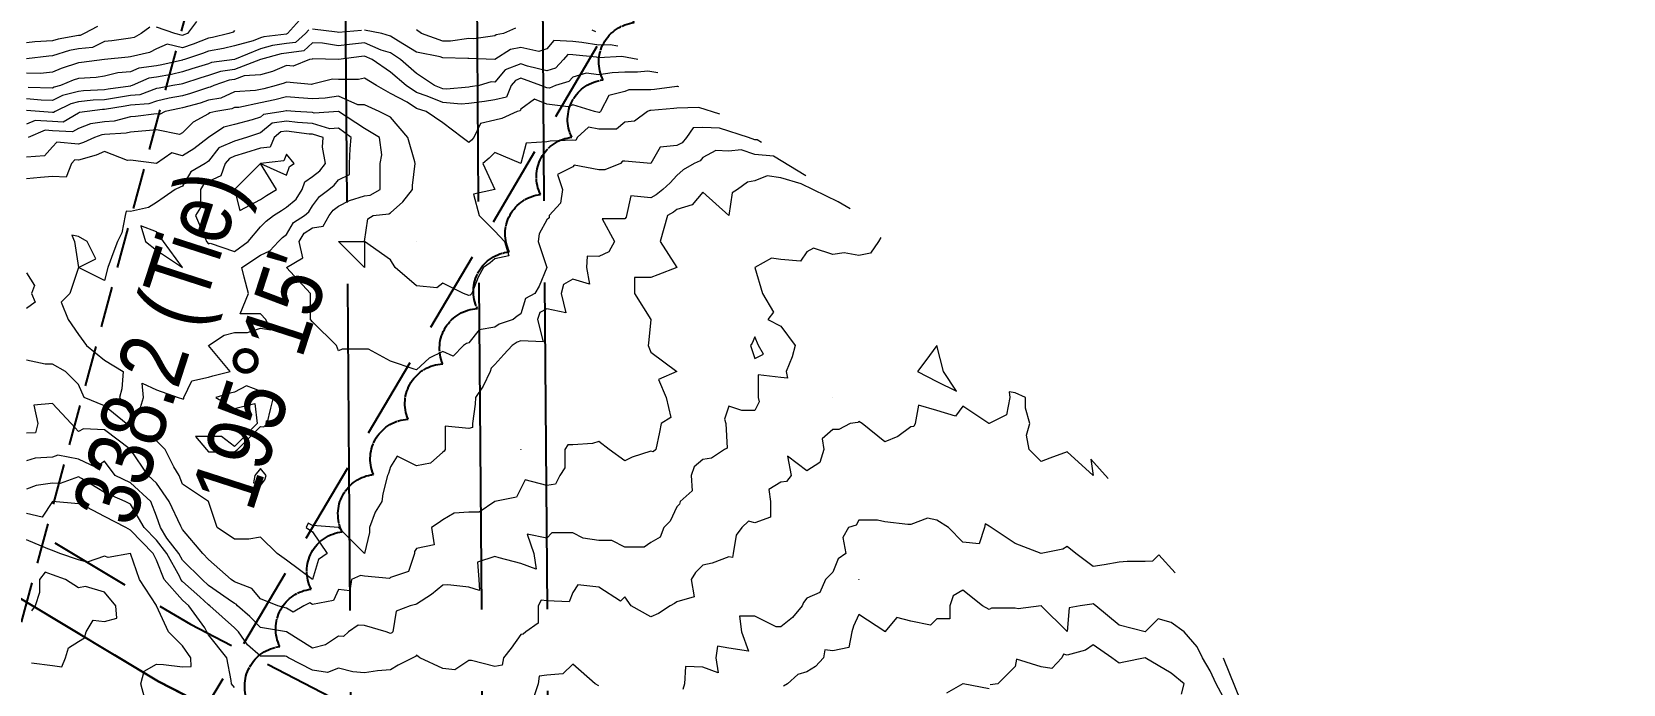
# Model space of a CAD drawing. Extents: x 532589 to 538856, y 6045658 to 6049082.
# Drawn here: x 534126.9 to 534370.4, y 6047362.5 to 6047462.4 of the extents above; entities that cross this region are included whole.
import ezdxf

# ---------------------------------------------------------------- set-up
doc = ezdxf.new("R2010")
doc.units = 0
doc.header["$LTSCALE"] = 5
doc.header["$PDSIZE"] = 0.5
for name, pattern in [('0', [1, 1, 0]), ('foc-ACCESSROAD', [3.75, 2.5, -1.25]), ('foc-TIELINE', [1.875, 1.25, -0.625]), ('foc-UNSURVEYED', [12.5, 10, -2.5])]:
    doc.linetypes.add(name, pattern=pattern)
doc.layers.get('Defpoints').update_dxf_attribs({"color": 9})
for name, color, linetype in [('C-AR', 13, 'foc-ACCESSROAD'), ('C-RW', 13, 'Continuous'), ('C-WS', 13, 'foc-ACCESSROAD'), ('L-TIE', 7, 'foc-TIELINE'), ('L-TIE-T', 7, 'Continuous'), ('L-USEC', 7, 'foc-UNSURVEYED'), ('T-BUSH', 110, '0')]:
    doc.layers.add(name, color=color, linetype=linetype)
doc.layers.add('C-AR-T', color=13, linetype='Continuous', lineweight=9)
doc.layers.add('C-TOPO-MAJR', color=7, linetype='Continuous', lineweight=15, true_color=0xd3aa5f)
doc.layers.add('C-TOPO-MINR', color=7, linetype='Continuous', lineweight=13, true_color=0xe9d5af)
doc.styles.add('80CG', font='ARIALN.TTF', dxfattribs={"height": 10})
doc.styles.add('80L', font='ARIALN.TTF', dxfattribs={"height": 10})
doc.dimstyles.new('Compass 5 000', dxfattribs={"dimscale": 5, "dimtxt": 9, "dimasz": 2, "dimexe": 0.2, "dimexo": 0.0625, "dimgap": 0.5, "dimtad": 0, "dimtih": 1, "dimtoh": 1, "dimzin": 0, "dimdsep": 46, "dimtxsty": '80CG', "dimcen": 0.1, "dimse1": 1, "dimse2": 1, "dimclrd": 256, "dimclrt": 256, "dimaunit": 1, "dimadec": 4, "dimazin": 0, "dimtfac": 0.06, "dimtofl": 0, "dimtmove": 0, "dimatfit": 1, "dimfxl": 0.2, "dimtolj": 1, "dimtzin": 0, "dimlwd": -1, "dimarcsym": 0})

# ---------------------------------------------------------------- blocks, each defined once
blk = doc.blocks.new('*D543')
at = {"layer": 'C-AR-T', "transparency": 16777216}
for p, q in [((534254, 6047328.96), (534259.03, 6047337.6)), ((534259.03, 6047337.6), (534269.03, 6047337.6)), ((534238.91, 6047303.02), (534233.88, 6047294.38))]:
    blk.add_line(p, q, dxfattribs=at)
for points in [[(534252.56, 6047329.79), (534255.44, 6047328.12), (534248.97, 6047320.31)], [(534237.47, 6047303.86), (534240.35, 6047302.18), (534243.94, 6047311.67)]]:
    blk.add_solid(points, dxfattribs=at)
at = {"layer": 'Defpoints', "color": 0, "transparency": 16777216}
for p in [(534248.97, 6047320.31), (534271.82, 6047307.02), (534266.79, 6047298.37)]:
    blk.add_point(p, dxfattribs=at)
at = {"layer": 'C-AR-T', "transparency": 16777216, "insert": (534308.11, 6047337.6), "char_height": 10, "attachment_point": 5, "style": '80CG'}
blk.add_mtext('\\A1;Murphy\\P10.00 P/L R/W\\PLOC 195181', dxfattribs=at)

msp = doc.modelspace()

# ---------------------------------------------------------------- linework, layer by layer
at = {"layer": 'C-AR', "flags": 128}
msp.add_lwpolyline([(533609.668, 6047680.248), (533677.202, 6047642.232), (533716.695, 6047618.429), (533842.242, 6047550.595), (533858.794, 6047541.66), (533938.281, 6047490.705), (533958.751, 6047481.644), (533959.502, 6047481.184), (533985.041, 6047470.006), (534033.186, 6047439.328), (534069.648, 6047414.106), (534110.106, 6047396.314), (534151.14, 6047371.643), (534175.731, 6047358.93), (534206.009, 6047343.276), (534229.673, 6047331.043), (534224.752, 6047322.326), (534206.095, 6047331.972), (534175.816, 6047347.625), (534146.261, 6047362.904), (534105.496, 6047387.414), (534064.745, 6047405.334), (534038.605, 6047423.417), (534027.628, 6047431.01), (534026.239, 6047431.906), (534025.856, 6047432.153), (533982.143, 6047460.35), (533979.375, 6047461.576), (533954.618, 6047472.534), (533953.061, 6047473.224), (533933.529, 6047481.869), (533853.706, 6047533.04), (533821.464, 6047550.45), (533711.823, 6047609.692), (533672.166, 6047633.588), (533604.796, 6047671.512)], dxfattribs=at)
at = {"layer": 'C-RW'}
msp.add_lwpolyline([(534105.49, 6047387.408), (534146.261, 6047362.904), (534153.585, 6047359.109), (534175.816, 6047347.625), (534206.095, 6047331.972), (534224.752, 6047322.326), (534232.513, 6047318.313), (534368.325, 6047239.299), (534370.428, 6047238.178)], dxfattribs=at)
at = {"layer": 'C-TOPO-MAJR', "color": 9, "true_color": 0xbfbfbf, "flags": 128}
for points, elevation in [([(534169.268, 6047462.673), (534168.749, 6047462.094), (534167.214, 6047460.745), (534165.865, 6047460.545), (534163.711, 6047460.266), (534161.884, 6047459.771), (534157.902, 6047458.112), (534154.393, 6047457.64), (534153.92, 6047457.479), (534151.381, 6047456.67), (534149.939, 6047456.212), (534148.243, 6047455.826), (534145.957, 6047455.429), (534144.808, 6047455.279), (534142.224, 6047454.13), (534142.044, 6047454.062), (534141.975, 6047454.057), (534138.572, 6047453.552), (534137.994, 6047453.454), (534134.808, 6047453.334), (534134.012, 6047453.237), (534131.572, 6047452.589), (534130.03, 6047451.855), (534128.282, 6047451.897), (534126.049, 6047452.095)], 857), ([(534177.342, 6047462.562), (534173.829, 6047462.263), (534173.63, 6047462.293), (534169.847, 6047462.786)], 857), ([(534216.555, 6047460.154), (534215.365, 6047460.374), (534213.645, 6047460.292), (534211.029, 6047460.729), (534209.664, 6047460.869), (534206.758, 6047461.018), (534205.682, 6047459.752), (534204.47, 6047459.324), (534201.7, 6047459.971), (534200.152, 6047459.661), (534197.719, 6047458.112), (534193.737, 6047458.265), (534193.604, 6047458.245), (534189.755, 6047458.369), (534189.357, 6047458.511), (534185.774, 6047459.227), (534182.987, 6047460.899), (534181.792, 6047461.708), (534180.464, 6047462.094), (534177.81, 6047462.613)], 857), ([(534238.553, 6047445.404), (534237.909, 6047445.794), (534237.535, 6047445.826), (534236.539, 6047446.167), (534232.12, 6047447.601), (534229.572, 6047447.698), (534228.098, 6047447.642), (534227.084, 6047446.167), (534226.414, 6047445.343), (534225.59, 6047444.973), (534223.057, 6047444.719), (534221.609, 6047442.185), (534217.627, 6047442.548), (534217.265, 6047442.548), (534216.963, 6047442.185), (534214.593, 6047441.238), (534213.645, 6047441.238), (534209.898, 6047441.951), (534209.664, 6047441.687), (534207.341, 6047440.527), (534208.115, 6047438.204), (534207.768, 6047436.118), (534206.044, 6047434.222), (534206.044, 6047433.86), (534205.682, 6047433.558), (534204.511, 6047431.411), (534204.355, 6047430.24), (534205.682, 6047426.259), (534204.545, 6047423.415), (534203.845, 6047422.277), (534202.454, 6047421.524), (534201.7, 6047419.181), (534201.169, 6047418.827), (534200.562, 6047418.295), (534198.405, 6047417.609), (534197.719, 6047417.125), (534195.33, 6047416.703), (534193.737, 6047414.757), (534193.405, 6047414.646), (534192.94, 6047414.314), (534191.348, 6047412.722), (534189.755, 6047413.429), (534187.691, 6047412.397), (534185.774, 6047410.617), (534185.375, 6047410.731), (534181.792, 6047411.925), (534178.38, 6047413.745), (534177.81, 6047413.745), (534174.398, 6047413.745), (534173.829, 6047413.517), (534173.497, 6047414.314), (534169.847, 6047417.963), (534169.541, 6047418.295), (534169.541, 6047418.602), (534169.541, 6047422.277), (534165.865, 6047426.259), (534168.354, 6047427.752), (534167.792, 6047430.24), (534168.547, 6047431.54), (534169.847, 6047432.364), (534171.487, 6047432.583), (534172.381, 6047434.222), (534172.99, 6047435.061), (534173.829, 6047435.67), (534175.518, 6047436.515), (534177.81, 6047437.248), (534178.664, 6047437.351), (534180.2, 6047438.204), (534180.2, 6047439.796), (534180.2, 6047442.185), (534180.466, 6047443.512), (534180.086, 6047446.167), (534177.81, 6047447.552), (534173.829, 6047450.149), (534170.089, 6047449.907), (534169.847, 6047449.983), (534167.193, 6047450.149), (534165.865, 6047450.257), (534165.781, 6047450.234), (534165.367, 6047450.149), (534162.348, 6047449.684), (534161.884, 6047449.304), (534160.617, 6047448.882), (534157.902, 6047448.158), (534156.288, 6047447.782), (534153.92, 6047446.167), (534151.674, 6047444.432), (534149.939, 6047443.347), (534148.299, 6047443.825), (534145.957, 6047442.185), (534141.975, 6047442.717), (534141.507, 6047442.654), (534137.994, 6047444.034), (534136.731, 6047443.448), (534134.012, 6047442.683), (534133.463, 6047442.734), (534132.951, 6047442.185), (534132.116, 6047440.1), (534130.03, 6047440.195), (534128.206, 6047440.029), (534126.049, 6047439.833)], 858), ([(534126.049, 6047425.462), (534127.273, 6047423.502), (534126.845, 6047422.277), (534127.375, 6047420.951), (534126.049, 6047420.003)], 858), ([(534163.476, 6047404.758), (534163.875, 6047406.351), (534161.884, 6047407.347), (534159.712, 6047408.16), (534157.902, 6047407.18), (534157.239, 6047407.014), (534155.059, 6047406.351), (534157.902, 6047404.692), (534160.998, 6047405.465), (534161.386, 6047402.369), (534157.902, 6047398.885), (534155.911, 6047400.378), (534153.92, 6047400.378), (534151.93, 6047400.378), (534153.614, 6047398.387), (534153.92, 6047398.025), (534154.253, 6047398.055), (534157.902, 6047398.055), (534158.345, 6047398.387), (534161.884, 6047401.926), (534162.382, 6047401.871), (534162.879, 6047402.369), (534163.476, 6047404.758)], 858), ([(534162.548, 6047393.741), (534162.738, 6047394.406), (534161.884, 6047395.492), (534161.03, 6047394.406), (534160.797, 6047393.319), (534161.884, 6047392.911), (534162.548, 6047393.741)], 858), ([(534157.902, 6047361.983), (534157.459, 6047362.552), (534157.404, 6047363.05), (534156.707, 6047366.534), (534153.92, 6047370.017), (534153.636, 6047370.516), (534153.351, 6047371.085), (534150.894, 6047374.497), (534149.939, 6047375.35), (534147.113, 6047378.479), (534145.957, 6047381.465), (534145.437, 6047382.461), (534141.975, 6047386.08), (534141.251, 6047386.442), (534137.994, 6047388.149), (534134.411, 6047390.025), (534134.012, 6047390.092), (534130.03, 6047390.424), (534128.438, 6047388.035), (534126.049, 6047388.632)], 859), ([(534301.87, 6047379.528), (534299.346, 6047382.271), (534298.398, 6047381.323), (534297.26, 6047381.236), (534294.503, 6047381.236), (534293.279, 6047381.134), (534291.003, 6047380.754), (534289.297, 6047380.47), (534286.643, 6047382.461), (534285.315, 6047383.547), (534284.651, 6047383.125), (534281.334, 6047382.461), (534277.352, 6047384.009), (534273.703, 6047386.442), (534273.37, 6047386.691), (534272.801, 6047387.011), (534272.706, 6047386.442), (534271.876, 6047383.955), (534269.389, 6047384.23), (534267.176, 6047386.442), (534265.407, 6047387.58), (534263.96, 6047387.889), (534261.425, 6047386.94), (534260.927, 6047386.94), (534257.444, 6047387.328), (534256.305, 6047387.581), (534253.462, 6047387.581), (534253.064, 6047386.841), (534251.869, 6047386.442), (534250.975, 6047384.948), (534251.471, 6047382.461), (534250.277, 6047381.664), (534249.48, 6047379.617), (534248.911, 6047379.048), (534248.342, 6047378.479), (534247.49, 6047376.488), (534245.499, 6047375.636), (534245.001, 6047374.995), (534244.774, 6047374.497), (534243.309, 6047372.705), (534241.517, 6047371.24), (534240.793, 6047371.24), (534237.535, 6047372.868), (534235.183, 6047372.868), (534235.465, 6047370.516), (534236.54, 6047367.529), (534233.554, 6047368.001), (534231.812, 6047368.276), (534231.563, 6047366.534), (534231.895, 6047364.211), (534229.572, 6047365.067), (534226.918, 6047365.207), (534226.761, 6047362.552), (534226.495, 6047361.647)], 859), ([(534213.645, 6047362.22), (534213.076, 6047362.552), (534209.664, 6047365.538), (534208.17, 6047364.046), (534205.682, 6047363.879), (534204.511, 6047363.723), (534204.355, 6047362.552), (534203.691, 6047360.561)], 859), ([(534309.205, 6047366.534), (534311.92, 6047359.837), (534312.316, 6047358.571), (534313.187, 6047356.248), (534316.504, 6047351.271), (534317.009, 6047350.607), (534317.169, 6047350.275), (534317.475, 6047349.994)], 859)]:
    msp.add_lwpolyline(points, dxfattribs=dict(at, elevation=elevation))
at = {"layer": 'C-TOPO-MINR', "color": 254, "true_color": 0xd9d9d9, "flags": 128}
for points, elevation in [([(534136.925, 6047463.162), (534134.866, 6047462.094), (534134.29, 6047461.816), (534134.012, 6047461.787), (534130.896, 6047461.228), (534130.03, 6047460.956), (534127.34, 6047460.803), (534126.049, 6047460.646)], 856.2), ([(534144.962, 6047463.089), (534143.635, 6047462.094), (534142.561, 6047461.508), (534141.975, 6047461.383), (534139.114, 6047460.974), (534137.994, 6047460.858), (534136.142, 6047459.964), (534134.012, 6047459.746), (534132.627, 6047459.497), (534130.03, 6047458.681), (534129.492, 6047458.65), (534126.049, 6047458.232)], 856.4), ([(534157.902, 6047462.562), (534157.681, 6047462.315), (534157.017, 6047462.094), (534154.513, 6047461.501), (534153.92, 6047461.397), (534151.574, 6047460.458), (534149.939, 6047459.913), (534147.575, 6047460.476), (534145.957, 6047459.741), (534144.903, 6047459.166), (534141.975, 6047458.539), (534141.602, 6047458.485), (534137.997, 6047458.112), (534137.994, 6047458.112), (534137.994, 6047458.112), (534134.467, 6047457.657), (534134.012, 6047457.63), (534131.388, 6047456.755), (534130.03, 6047456.186), (534128.21, 6047455.951), (534126.049, 6047456.011)], 856.6), ([(534167.82, 6047464.121), (534166.003, 6047462.094), (534165.93, 6047462.029), (534165.865, 6047462.02), (534162.406, 6047461.571), (534161.884, 6047461.43), (534160.746, 6047460.956), (534157.902, 6047460.208), (534156.208, 6047459.807), (534153.92, 6047459.406), (534152.996, 6047459.036), (534150.224, 6047458.112), (534150.008, 6047458.043), (534149.939, 6047458.021), (534146.768, 6047457.301), (534145.957, 6047457.16), (534143.277, 6047456.811), (534141.975, 6047456.232), (534140.036, 6047456.07), (534137.994, 6047455.543), (534136.743, 6047455.382), (534134.012, 6047455.217), (534133.198, 6047454.945), (534131.255, 6047454.13), (534130.287, 6047453.874), (534130.03, 6047453.751), (534126.34, 6047453.839)], 856.8), ([(534152.072, 6047463.943), (534150.685, 6047462.094), (534150.152, 6047461.88), (534149.939, 6047461.809), (534148.744, 6047462.094), (534145.957, 6047463.089)], 856.4), ([(534200.904, 6047462.891), (534199.044, 6047462.094), (534197.94, 6047461.873), (534197.719, 6047461.732), (534194.533, 6047461.297), (534193.737, 6047461.328), (534190.95, 6047460.9), (534189.755, 6047460.938), (534186.498, 6047462.094), (534185.774, 6047462.663)], 856.8), ([(534213.213, 6047462.353), (534212.65, 6047462.591)], 856.8), ([(534219.618, 6047458.112), (534217.175, 6047458.565), (534213.645, 6047458.396), (534213.304, 6047458.453), (534209.664, 6047458.827), (534208.91, 6047458.866), (534208.27, 6047458.112), (534207.009, 6047456.785), (534205.682, 6047456.387), (534202.739, 6047457.074), (534201.7, 6047457.449), (534199.311, 6047456.519), (534197.719, 6047454.65), (534197.176, 6047454.673), (534195.331, 6047454.13), (534193.958, 6047453.909), (534193.737, 6047453.882), (534190.324, 6047453.562), (534189.755, 6047453.607), (534188.512, 6047454.13), (534185.774, 6047455.955), (534183.309, 6047458.112), (534181.792, 6047459.14), (534180.344, 6047459.56), (534177.81, 6047460.665), (534175.495, 6047460.427), (534173.829, 6047460.208), (534171.34, 6047460.601), (534169.847, 6047460.646), (534168.499, 6047459.461), (534165.865, 6047459.071), (534165.017, 6047458.961), (534161.884, 6047458.112), (534161.884, 6047458.112), (534157.902, 6047456.581), (534155.743, 6047456.29), (534153.92, 6047455.669), (534152.753, 6047455.297), (534149.939, 6047454.402), (534149.718, 6047454.352), (534148.446, 6047454.13), (534146.347, 6047453.74), (534145.957, 6047453.657), (534143.417, 6047452.689), (534141.975, 6047452.582), (534139.856, 6047452.268), (534137.994, 6047451.952), (534136.256, 6047451.886), (534134.012, 6047451.612), (534132.856, 6047451.305), (534130.429, 6047450.149), (534130.178, 6047450.001), (534130.03, 6047450.009), (534128.038, 6047450.149), (534126.049, 6047450.326)], 857.2), ([(534222.68, 6047456.07), (534221.14, 6047456.356), (534219.554, 6047456.186), (534217.627, 6047456.186), (534215.697, 6047456.061), (534213.645, 6047455.778), (534211.734, 6047456.042), (534209.664, 6047455.388), (534209.051, 6047454.743), (534207.009, 6047454.13), (534206.109, 6047453.704), (534205.682, 6047453.757), (534204.763, 6047454.13), (534201.7, 6047455.237), (534200.904, 6047454.927), (534200.226, 6047454.13), (534199.5, 6047452.349), (534197.719, 6047451.947), (534196.171, 6047451.697), (534193.737, 6047451.393), (534192.599, 6047451.287), (534189.755, 6047451.511), (534187.402, 6047452.502), (534185.774, 6047453.045), (534184.145, 6047454.13), (534181.792, 6047456.201), (534178.982, 6047458.112), (534177.81, 6047458.623), (534177.347, 6047458.575), (534173.829, 6047458.112), (534173.828, 6047458.112), (534169.847, 6047458.232), (534169.783, 6047458.176), (534169.35, 6047458.112), (534166.861, 6047457.117), (534165.865, 6047457.213), (534163.694, 6047456.302), (534161.884, 6047455.77), (534159.395, 6047455.624), (534157.902, 6047455.049), (534157.092, 6047454.94), (534154.717, 6047454.13), (534154.169, 6047453.882), (534153.92, 6047453.839), (534151.17, 6047452.9), (534149.939, 6047452.556), (534147.909, 6047452.179), (534145.957, 6047451.761), (534144.79, 6047451.316), (534141.975, 6047451.108), (534141.14, 6047450.984), (534137.994, 6047450.449), (534137.704, 6047450.438), (534135.339, 6047450.149), (534134.182, 6047449.979), (534134.012, 6047449.915), (534131.653, 6047448.527), (534130.03, 6047448.612), (534127.401, 6047448.796), (534126.049, 6047448.212)], 857.4), ([(534225.904, 6047453.921), (534225.749, 6047453.972), (534225.59, 6047453.965), (534222.199, 6047453.541), (534221.609, 6047453.493), (534218.264, 6047453.493), (534217.627, 6047453.193), (534215.162, 6047452.614), (534213.929, 6047450.149), (534213.774, 6047450.021), (534213.645, 6047450.021), (534212.984, 6047450.149), (534209.664, 6047451.197), (534208.952, 6047450.86), (534205.682, 6047451.269), (534203.796, 6047452.035), (534201.7, 6047450.51), (534201.596, 6047450.253), (534201.133, 6047450.149), (534198.805, 6047449.063), (534197.719, 6047448.821), (534195.547, 6047448.339), (534194.533, 6047446.167), (534194.149, 6047445.755), (534193.737, 6047445.421), (534192.742, 6047446.167), (534189.755, 6047448.407), (534187.222, 6047450.149), (534185.774, 6047450.632), (534184.325, 6047451.597), (534181.792, 6047452.919), (534179.648, 6047454.13), (534177.81, 6047455.268), (534176.892, 6047455.049), (534173.829, 6047455.049), (534172.874, 6047455.086), (534169.847, 6047454.329), (534169.705, 6047454.272), (534165.865, 6047454.644), (534165.503, 6047454.493), (534164.273, 6047454.13), (534162.392, 6047453.622), (534161.884, 6047453.518), (534161.113, 6047453.36), (534157.902, 6047453.165), (534155.828, 6047452.222), (534153.92, 6047451.897), (534152.617, 6047451.452), (534149.939, 6047450.704), (534149.471, 6047450.617), (534147.285, 6047450.149), (534146.416, 6047449.69), (534145.957, 6047449.787), (534142.728, 6047449.396), (534141.975, 6047449.329), (534139.475, 6047448.667), (534137.994, 6047448.595), (534135.876, 6047448.285), (534134.012, 6047447.572), (534133.127, 6047447.052), (534130.03, 6047447.215), (534128.904, 6047447.294), (534126.297, 6047446.167)], 857.6), ([(534232.192, 6047449.73), (534228.935, 6047450.786), (534225.59, 6047450.647), (534225.148, 6047450.591), (534221.609, 6047450.308), (534221.45, 6047450.308), (534221.111, 6047450.149), (534219.094, 6047448.681), (534217.627, 6047448.509), (534216.342, 6047447.452), (534213.645, 6047447.452), (534212.052, 6047447.76), (534210.326, 6047446.167), (534210.132, 6047445.699), (534209.664, 6047445.788), (534206.225, 6047445.624), (534205.682, 6047445.504), (534202.538, 6047445.329), (534201.701, 6047442.185), (534201.701, 6047442.185), (534201.7, 6047442.185), (534201.7, 6047442.185), (534197.719, 6047443.891), (534196.895, 6047443.009), (534195.882, 6047442.185), (534197.719, 6047438.205), (534197.719, 6047438.204), (534197.719, 6047438.203), (534197.719, 6047438.203), (534194.46, 6047437.481), (534195.33, 6047434.222), (534197.719, 6047431.833), (534199.212, 6047430.24), (534199.891, 6047428.068), (534197.719, 6047427.586), (534197.016, 6047426.962), (534196.012, 6047426.259), (534195.185, 6047424.811), (534194.236, 6047422.277), (534193.986, 6047422.028), (534193.737, 6047421.97), (534192.94, 6047422.277), (534189.755, 6047423.87), (534188.87, 6047423.162), (534185.774, 6047423.471), (534182.495, 6047426.259), (534181.792, 6047427.454), (534177.812, 6047430.239), (534177.812, 6047426.259), (534177.811, 6047426.258), (534177.81, 6047426.257), (534177.809, 6047426.259), (534173.829, 6047430.239), (534173.828, 6047430.24), (534173.829, 6047430.241), (534173.829, 6047430.241), (534177.81, 6047430.241), (534177.81, 6047430.245), (534178.308, 6047433.725), (534179.139, 6047434.222), (534181.508, 6047434.506), (534181.792, 6047434.664), (534183.666, 6047436.33), (534185.145, 6047438.204), (534185.145, 6047438.832), (534185.539, 6047442.185), (534185.508, 6047442.451), (534184.446, 6047446.167), (534181.792, 6047449.264), (534180.022, 6047450.149), (534177.81, 6047451.196), (534176.763, 6047451.196), (534173.829, 6047452.491), (534171.787, 6047452.191), (534169.847, 6047452.086), (534167.739, 6047452.257), (534165.865, 6047452.409), (534164.086, 6047451.928), (534161.884, 6047451.476), (534158.544, 6047450.791), (534157.902, 6047450.752), (534157.488, 6047450.563), (534155.057, 6047450.149), (534154.135, 6047449.934), (534153.92, 6047449.787), (534151.578, 6047448.509), (534149.939, 6047446.87), (534149.479, 6047446.627), (534145.957, 6047447.374), (534144.881, 6047447.244), (534141.975, 6047446.987), (534141.327, 6047446.815), (534137.994, 6047446.653), (534137.57, 6047446.591), (534136.463, 6047446.167), (534134.789, 6047445.39), (534134.012, 6047445.171), (534130.717, 6047445.481), (534130.03, 6047444.745), (534128.836, 6047443.38), (534126.049, 6047443.181)], 857.8), ([(534175.581, 6047444.415), (534175.733, 6047446.167), (534173.829, 6047447.58), (534172.502, 6047447.494), (534169.847, 6047448.324), (534167.546, 6047448.468), (534165.865, 6047448.694), (534163.675, 6047448.357), (534161.884, 6047446.891), (534159.711, 6047446.167), (534157.902, 6047445.599), (534155.513, 6047444.574), (534153.92, 6047442.547), (534153.717, 6047442.389), (534153.39, 6047442.185), (534151.201, 6047440.923), (534149.939, 6047438.734), (534149.577, 6047438.565), (534148.802, 6047438.204), (534147.128, 6047437.033), (534145.957, 6047436.213), (534144.713, 6047435.467), (534141.975, 6047434.834), (534141.313, 6047434.885), (534141.18, 6047434.222), (534140.649, 6047431.567), (534139.986, 6047430.24), (534139.442, 6047428.792), (534138.491, 6047426.259), (534137.994, 6047424.27), (534136.665, 6047424.931), (534134.017, 6047426.259), (534136.665, 6047427.587), (534135.337, 6047430.24), (534134.012, 6047431.036), (534133.018, 6047431.235), (534133.4, 6047430.24), (534134.012, 6047426.259), (534134.012, 6047426.259), (534134.011, 6047426.258), (534132.687, 6047422.277), (534131.358, 6047420.95), (534132.419, 6047418.295), (534134.012, 6047416.02), (534135.269, 6047414.314), (534137.994, 6047412.063), (534140.838, 6047410.332), (534140.648, 6047407.678), (534140.316, 6047406.351), (534141.975, 6047403.862), (534143.507, 6047404.819), (534143.967, 6047406.351), (534143.745, 6047408.562), (534145.957, 6047407.521), (534149.274, 6047406.351), (534149.939, 6047406.151), (534150.138, 6047406.151), (534150.149, 6047406.351), (534151.361, 6047408.91), (534153.92, 6047409.467), (534154.584, 6047409.669), (534157.239, 6047410.332), (534153.925, 6047414.309), (534153.923, 6047414.314), (534156.308, 6047415.907), (534157.902, 6047416.306), (534159.895, 6047416.306), (534161.884, 6047416.97), (534163.474, 6047416.705), (534162.679, 6047418.295), (534161.884, 6047419.179), (534158.786, 6047419.179), (534160.026, 6047422.277), (534159.35, 6047424.811), (534159.039, 6047426.259), (534161.884, 6047428.155), (534163.297, 6047428.828), (534164.622, 6047430.24), (534165.244, 6047430.862), (534165.865, 6047431.346), (534166.922, 6047433.166), (534168.59, 6047434.222), (534169.265, 6047434.805), (534169.847, 6047435.715), (534170.895, 6047437.156), (534172.336, 6047438.204), (534173.165, 6047438.867), (534173.829, 6047439.697), (534175.488, 6047440.527), (534175.488, 6047442.185), (534175.581, 6047444.415)], 858.2), ([(534171.34, 6047444.674), (534171.44, 6047446.167), (534169.847, 6047446.665), (534169.316, 6047446.698), (534165.865, 6047447.163), (534165.003, 6047447.03), (534163.948, 6047446.167), (534163.351, 6047444.7), (534161.884, 6047444.528), (534159.561, 6047443.845), (534157.902, 6047443.323), (534157.106, 6047442.982), (534156.48, 6047442.185), (534155.807, 6047440.299), (534153.92, 6047439.429), (534153.144, 6047438.981), (534152.696, 6047438.204), (534152.696, 6047435.447), (534151.93, 6047434.222), (534153.479, 6047430.682), (534153.615, 6047430.24), (534153.92, 6047429.879), (534154.154, 6047430.007), (534157.902, 6047428.709), (534159.998, 6047430.24), (534161.884, 6047432.481), (534162.755, 6047433.351), (534163.874, 6047434.222), (534165.069, 6047435.018), (534165.865, 6047435.489), (534167.322, 6047436.747), (534168.254, 6047438.204), (534168.676, 6047439.375), (534169.847, 6047440.195), (534170.953, 6047441.079), (534171.838, 6047442.185), (534171.34, 6047444.674)], 858.4), ([(534245.33, 6047440.321), (534240.398, 6047443.305), (534237.535, 6047443.551), (534235.458, 6047444.263), (534233.554, 6047444.082), (534231.563, 6047444.176), (534229.572, 6047443.104), (534229.16, 6047442.597), (534228.245, 6047442.185), (534226.546, 6047441.23), (534225.59, 6047440.348), (534224.558, 6047439.236), (534223.446, 6047438.204), (534222.405, 6047437.408), (534221.609, 6047436.947), (534218.564, 6047437.267), (534217.911, 6047434.222), (534217.861, 6047433.988), (534217.627, 6047433.725), (534214.143, 6047433.725), (534216.078, 6047430.24), (534215.209, 6047428.676), (534213.645, 6047427.936), (534211.876, 6047428.029), (534211.771, 6047426.259), (534212.224, 6047423.699), (534209.664, 6047424.467), (534208.251, 6047423.69), (534207.912, 6047422.277), (534208.616, 6047419.343), (534205.682, 6047419.954), (534204.606, 6047419.372), (534204.26, 6047418.295), (534205.114, 6047414.882), (534201.7, 6047415.038), (534201.151, 6047414.863), (534200.373, 6047414.314), (534199.104, 6047412.929), (534197.719, 6047411.418), (534197.176, 6047410.875), (534197.016, 6047410.332), (534195.967, 6047408.102), (534194.799, 6047406.351), (534194.733, 6047405.355), (534194.306, 6047402.369), (534194.306, 6047401.8), (534193.737, 6047401.645), (534190.154, 6047401.971), (534190.154, 6047398.387), (534189.99, 6047398.153), (534189.755, 6047397.989), (534187.87, 6047396.291), (534185.774, 6047395.899), (534182.788, 6047397.392), (534181.792, 6047395.734), (534181.46, 6047394.738), (534181.293, 6047394.406), (534180.598, 6047391.618), (534180.465, 6047390.424), (534179.403, 6047388.831), (534178.535, 6047386.442), (534178.535, 6047385.718), (534177.81, 6047382.463), (534173.831, 6047386.442), (534173.829, 6047386.443), (534173.828, 6047386.443), (534169.847, 6047386.749), (534169.182, 6047387.107), (534168.85, 6047386.442), (534169.847, 6047385.777), (534172.059, 6047382.461), (534170.752, 6047381.556), (534169.847, 6047378.48), (534169.846, 6047378.48), (534165.865, 6047381.465), (534164.417, 6047382.461), (534161.884, 6047384.994), (534160.113, 6047384.672), (534157.902, 6047384.672), (534155.246, 6047386.442), (534153.922, 6047390.423), (534153.921, 6047390.424), (534153.92, 6047390.424), (534153.918, 6047390.426), (534149.939, 6047393.078), (534149.441, 6047394.406), (534148.611, 6047395.733), (534147.284, 6047398.387), (534145.957, 6047399.714), (534143.683, 6047400.662), (534141.975, 6047401.849), (534141.311, 6047402.369), (534137.994, 6047405.084), (534134.896, 6047406.351), (534134.012, 6047408.34), (534132.019, 6047410.332), (534130.03, 6047411.469), (534128.894, 6047411.469), (534126.049, 6047412.102)], 858.2), ([(534166.334, 6047441.717), (534167.003, 6047442.185), (534165.865, 6047443.634), (534165.446, 6047442.605), (534161.886, 6047442.185), (534165.865, 6047440.416), (534166.334, 6047441.717)], 858.6), ([(534162.794, 6047437.294), (534164.334, 6047438.204), (534161.884, 6047442.184), (534157.903, 6047438.204), (534158.698, 6047435.018), (534161.884, 6047436.687), (534162.794, 6047437.294)], 858.6), ([(534252.107, 6047435.239), (534250.277, 6047436.345), (534244.646, 6047439.057), (534241.517, 6047439.995), (534239.409, 6047440.312), (534237.535, 6047439.531), (534236.398, 6047439.341), (534234.881, 6047438.204), (534234.051, 6047437.706), (534233.554, 6047434.227), (534233.544, 6047434.232), (534229.572, 6047437.806), (534227.943, 6047435.851), (534225.59, 6047435.159), (534225.059, 6047434.753), (534224.142, 6047434.222), (534223.6, 6047432.231), (534223.057, 6047430.24), (534225.588, 6047426.261), (534225.587, 6047426.259), (534222.695, 6047425.173), (534221.609, 6047424.766), (534219.12, 6047424.766), (534219.12, 6047422.277), (534221.606, 6047418.299), (534221.608, 6047418.295), (534221.248, 6047414.675), (534221.212, 6047414.314), (534221.609, 6047413.321), (534225.587, 6047410.332), (534222.804, 6047409.137), (534223.951, 6047406.351), (534224.672, 6047403.287), (534223.201, 6047402.369), (534222.936, 6047401.042), (534222.404, 6047398.387), (534221.97, 6047398.026), (534221.609, 6047398.139), (534218.764, 6047397.25), (534217.627, 6047396.681), (534215.239, 6047398.387), (534213.645, 6047399.612), (534212.708, 6047399.324), (534209.664, 6047399.134), (534208.917, 6047399.134), (534208.469, 6047398.387), (534208.469, 6047395.6), (534207.673, 6047394.406), (534207.009, 6047393.078), (534205.682, 6047392.912), (534202.363, 6047393.743), (534201.7, 6047392.413), (534201.039, 6047391.086), (534197.719, 6047390.426), (534197.716, 6047390.426), (534197.717, 6047390.424), (534195.329, 6047388.832), (534193.737, 6047388.832), (534191.497, 6047388.682), (534189.755, 6047387.637), (534189.053, 6047387.145), (534188.05, 6047386.442), (534188.429, 6047383.787), (534185.774, 6047383.255), (534185.443, 6047382.791), (534185.443, 6047382.461), (534184.529, 6047379.723), (534181.792, 6047378.81), (534181.603, 6047378.668), (534177.81, 6047378.998), (534177.182, 6047379.107), (534175.82, 6047378.479), (534175.535, 6047376.772), (534173.829, 6047376.986), (534173.032, 6047375.294), (534169.847, 6047374.686), (534169.406, 6047374.939), (534168.522, 6047374.497), (534166.86, 6047373.502), (534165.865, 6047374.135), (534164.538, 6047374.497), (534161.884, 6047375.559), (534160.556, 6047377.151), (534157.902, 6047378.147), (534157.404, 6047378.479), (534153.92, 6047381.575), (534153.035, 6047382.461), (534149.939, 6047386.177), (534149.78, 6047386.442), (534149.69, 6047386.691), (534147.884, 6047390.424), (534145.957, 6047393.268), (534144.7, 6047394.406), (534141.977, 6047398.386), (534141.976, 6047398.387), (534141.975, 6047398.388), (534141.974, 6047398.389), (534137.994, 6047401.42), (534134.809, 6047401.572), (534134.012, 6047401.143), (534132.874, 6047402.369), (534130.03, 6047405.432), (534127.187, 6047405.213), (534127.818, 6047402.369), (534127.434, 6047400.984), (534126.049, 6047400.921)], 858.4), ([(534147.043, 6047430.24), (534145.957, 6047431.734), (534143.566, 6047432.631), (534144.25, 6047430.24), (534145.957, 6047428.913), (534149.937, 6047426.26), (534147.043, 6047430.24)], 858.2), ([(534256.815, 6047430.869), (534256.448, 6047430.24), (534255.254, 6047428.449), (534253.462, 6047428.133), (534251.187, 6047428.534), (534249.48, 6047428.249), (534246.494, 6047429.245), (534245.499, 6047428.649), (534244.503, 6047427.254), (534241.517, 6047427.484), (534240.068, 6047427.707), (534237.538, 6047426.259), (534237.536, 6047426.258), (534238.707, 6047422.277), (534240.38, 6047419.433), (534239.526, 6047418.295), (534241.517, 6047417.301), (534243.689, 6047414.314), (534243.224, 6047412.607), (534242.313, 6047410.332), (534242.512, 6047409.337), (534241.517, 6047409.448), (534238.032, 6047409.836), (534238.032, 6047406.351), (534238.197, 6047405.689), (534237.535, 6047404.361), (534235.543, 6047404.361), (534233.554, 6047405.025), (534232.89, 6047403.032), (534233.111, 6047402.369), (534233.32, 6047398.621), (534232.891, 6047398.387), (534230.899, 6047397.06), (534229.572, 6047396.855), (534228.245, 6047395.733), (534227.803, 6047394.406), (534227.933, 6047392.063), (534226.087, 6047390.424), (534225.988, 6047390.027), (534225.59, 6047389.629), (534224.595, 6047387.438), (534223.599, 6047386.442), (534223.057, 6047384.994), (534221.609, 6047384.167), (534220.613, 6047383.456), (534217.627, 6047383.456), (534215.636, 6047384.452), (534213.645, 6047384.452), (534211.255, 6047384.85), (534209.664, 6047385.646), (534206.478, 6047385.646), (534205.682, 6047384.85), (534202.694, 6047385.449), (534203.691, 6047382.461), (534204.089, 6047380.072), (534201.7, 6047380.968), (534198.381, 6047381.799), (534197.719, 6047382.019), (534195.064, 6047381.133), (534195.269, 6047378.479), (534195.397, 6047376.819), (534193.737, 6047377.307), (534190.552, 6047377.683), (534189.755, 6047377.626), (534188.071, 6047376.182), (534185.774, 6047374.746), (534185.575, 6047374.696), (534184.779, 6047374.497), (534182.645, 6047373.644), (534182.123, 6047370.516), (534181.973, 6047370.335), (534181.792, 6047370.251), (534181.13, 6047370.516), (534177.81, 6047371.464), (534176.815, 6047371.511), (534175.321, 6047370.516), (534174.575, 6047369.769), (534173.829, 6047369.813), (534171.838, 6047368.525), (534169.847, 6047367.982), (534165.867, 6047370.514), (534165.865, 6047370.515), (534165.862, 6047370.516), (534161.884, 6047371.144), (534160.25, 6047372.864), (534158.344, 6047374.497), (534158.143, 6047374.738), (534157.902, 6047374.829), (534156.907, 6047375.492), (534153.92, 6047377.594), (534152.925, 6047378.479), (534149.939, 6047381.465), (534149.383, 6047382.461), (534147.55, 6047384.85), (534146.594, 6047386.442), (534145.957, 6047388.212), (534145.091, 6047390.424), (534141.975, 6047393.291), (534139.654, 6047394.406), (534137.994, 6047396.618), (534136.749, 6047395.65), (534134.012, 6047396.927), (534130.86, 6047397.557), (534130.03, 6047397.216), (534127.377, 6047397.059), (534126.049, 6047396.68)], 858.6), ([(534185.774, 6047430.24), (534185.775, 6047430.24), (534185.774, 6047430.245), (534185.773, 6047430.241), (534185.773, 6047430.24), (534185.774, 6047430.239), (534185.774, 6047430.24)], 857.6), ([(534238.103, 6047414.314), (534237.535, 6047415.641), (534237.138, 6047414.712), (534236.873, 6047414.314), (534237.535, 6047412.322), (534238.862, 6047412.987), (534238.103, 6047414.314)], 858.6), ([(534266.403, 6047410.332), (534265.407, 6047414.312), (534263.7, 6047412.039), (534262.422, 6047410.332), (534265.407, 6047408.839), (534268.392, 6047407.347), (534266.403, 6047410.332)], 858.8), ([(534291.601, 6047393.988), (534288.935, 6047396.939), (534289.297, 6047394.405), (534289.297, 6047394.405), (534289.297, 6047394.406), (534285.315, 6047398.025), (534282.661, 6047397.06), (534281.334, 6047396.577), (534279.524, 6047398.387), (534279.122, 6047400.599), (534279.629, 6047402.369), (534278.946, 6047404.757), (534278.946, 6047406.351), (534277.352, 6047407.075), (534276.467, 6047407.235), (534276.556, 6047406.351), (534276.025, 6047403.696), (534273.372, 6047402.369), (534273.371, 6047402.368), (534273.37, 6047402.368), (534273.368, 6047402.369), (534269.389, 6047405.022), (534268.251, 6047403.507), (534265.407, 6047404.359), (534262.562, 6047405.214), (534262.09, 6047402.369), (534261.869, 6047401.926), (534261.425, 6047401.87), (534259.435, 6047400.378), (534257.444, 6047399.582), (534253.96, 6047402.369), (534253.462, 6047402.701), (534253.273, 6047402.558), (534252.134, 6047402.369), (534250.364, 6047401.485), (534249.48, 6047401.485), (534247.841, 6047400.027), (534248.087, 6047398.387), (534247.49, 6047396.396), (534245.499, 6047395.152), (534242.514, 6047397.391), (534243.108, 6047394.406), (534242.401, 6047393.522), (534241.517, 6047393.411), (534239.68, 6047392.261), (534239.924, 6047390.424), (534239.924, 6047388.035), (534237.535, 6047387.166), (534236.54, 6047387.438), (534235.543, 6047386.442), (534234.691, 6047385.305), (534234.219, 6047382.461), (534234.124, 6047381.891), (534233.554, 6047381.962), (534231.02, 6047381.013), (534229.572, 6047380.691), (534228.467, 6047379.584), (534227.763, 6047378.479), (534228.244, 6047375.825), (534225.59, 6047375.066), (534225.259, 6047374.829), (534224.595, 6047374.497), (534222.803, 6047373.303), (534221.609, 6047372.792), (534218.623, 6047374.497), (534217.627, 6047375.825), (534216.964, 6047375.161), (534213.645, 6047377.308), (534210.46, 6047377.683), (534209.664, 6047376.489), (534209.095, 6047375.066), (534205.682, 6047375.222), (534204.843, 6047375.336), (534204.355, 6047374.497), (534204.355, 6047371.843), (534202.498, 6047370.516), (534202.063, 6047370.153), (534201.7, 6047370.072), (534200.253, 6047367.982), (534199.046, 6047366.534), (534198.856, 6047365.397), (534197.719, 6047365.207), (534194.18, 6047366.091), (534193.737, 6047366.091), (534191.614, 6047364.676), (534189.755, 6047364.894), (534186.271, 6047366.534), (534185.774, 6047366.932), (534185.593, 6047366.715), (534185.205, 6047366.534), (534182.93, 6047365.396), (534181.792, 6047364.696), (534179.802, 6047364.543), (534177.81, 6047364.21), (534176.001, 6047364.361), (534173.829, 6047364.941), (534172.122, 6047364.259), (534169.847, 6047364.623), (534166.172, 6047366.534), (534165.865, 6047366.723), (534165.644, 6047366.755), (534161.884, 6047366.755), (534159.893, 6047368.525), (534158.5, 6047370.516), (534158.209, 6047370.822), (534157.902, 6047371.085), (534154.13, 6047374.497), (534153.92, 6047374.645), (534152.592, 6047375.825), (534149.939, 6047378.195), (534149.682, 6047378.479), (534149.52, 6047378.897), (534147.531, 6047382.461), (534145.957, 6047384.512), (534144.083, 6047386.442), (534141.975, 6047390.026), (534141.18, 6047390.424), (534137.994, 6047391.809), (534134.455, 6047393.962), (534134.012, 6047394.206), (534131.211, 6047393.225), (534130.03, 6047393.268), (534127.542, 6047392.912), (534126.049, 6047392.328)], 858.8), ([(534249.481, 6047406.35), (534249.481, 6047406.351), (534249.48, 6047406.352), (534249.479, 6047406.352), (534249.479, 6047406.351), (534249.48, 6047406.35), (534249.481, 6047406.35)], 858.6), ([(534201.702, 6047398.387), (534201.7, 6047398.39), (534201.699, 6047398.388), (534201.699, 6047398.387), (534201.7, 6047398.377), (534201.704, 6047398.384), (534201.702, 6047398.387)], 858.4), ([(534151.196, 6047366.534), (534149.939, 6047368.372), (534147.795, 6047370.516), (534145.958, 6047374.496), (534145.957, 6047374.497), (534145.957, 6047374.498), (534143.381, 6047378.479), (534141.976, 6047382.46), (534141.976, 6047382.461), (534141.975, 6047382.461), (534141.975, 6047382.461), (534141.971, 6047382.461), (534138.562, 6047381.892), (534137.994, 6047382.099), (534135.339, 6047381.134), (534134.012, 6047381.513), (534131.167, 6047382.461), (534130.03, 6047382.958), (534129.307, 6047383.183), (534126.049, 6047384.556)], 859.2), ([(534139.746, 6047374.497), (534137.994, 6047376.583), (534135.074, 6047377.417), (534134.012, 6047377.253), (534132.021, 6047378.479), (534130.03, 6047379.203), (534128.893, 6047379.616), (534128.04, 6047378.479), (534128.04, 6047376.488), (534127.376, 6047374.497), (534126.845, 6047373.701)], 859.4), ([(534253.463, 6047378.479), (534253.462, 6047378.479), (534253.462, 6047378.479), (534253.462, 6047378.479), (534253.462, 6047378.476), (534253.463, 6047378.478), (534253.463, 6047378.479)], 859.2), ([(534309.205, 6047360.562), (534308.158, 6047362.552), (534307.215, 6047364.543), (534306.02, 6047366.534), (534305.224, 6047368.193), (534303.233, 6047370.516), (534301.242, 6047371.909), (534299.251, 6047372.507), (534297.26, 6047370.516), (534297.26, 6047370.516), (534293.279, 6047371.51), (534289.696, 6047374.497), (534289.297, 6047374.763), (534289.087, 6047374.707), (534287.304, 6047374.497), (534285.622, 6047374.191), (534285.315, 6047370.52), (534281.339, 6047374.497), (534281.334, 6047374.498), (534281.333, 6047374.498), (534281.329, 6047374.497), (534277.85, 6047374), (534277.352, 6047374.099), (534273.769, 6047374.099), (534273.37, 6047373.929), (534272.375, 6047374.497), (534269.389, 6047376.885), (534267.896, 6047375.99), (534267.399, 6047374.497), (534267.399, 6047372.505), (534265.407, 6047372.505), (534264.412, 6047371.51), (534261.425, 6047372.108), (534259.253, 6047372.688), (534257.444, 6047370.516), (534257.441, 6047370.518), (534253.462, 6047373.169), (534252.624, 6047371.354), (534252.4, 6047370.516), (534251.913, 6047368.083), (534249.48, 6047367.596), (534248.256, 6047367.759), (534248.033, 6047366.534), (534246.826, 6047365.207), (534245.499, 6047364.39), (534244.093, 6047363.958), (534242.513, 6047362.552), (534241.915, 6047362.154)], 859.2), ([(534126.845, 6047365.738), (534130.03, 6047365.362), (534131.453, 6047365.112), (534132.021, 6047366.534), (534132.48, 6047368.066), (534134.012, 6047369.023), (534134.931, 6047369.597), (534135.207, 6047370.516), (534136.252, 6047372.257), (534137.994, 6047372.064), (534139.898, 6047372.593), (534139.746, 6047374.497)], 859.4), ([(534302.835, 6047360.959), (534303.234, 6047362.552), (534301.242, 6047364.145), (534297.261, 6047366.534), (534297.26, 6047366.534), (534297.26, 6047366.534), (534297.257, 6047366.534), (534293.982, 6047365.831), (534293.279, 6047365.681), (534292.192, 6047366.534), (534289.297, 6047368.525), (534288.16, 6047367.671), (534285.315, 6047366.896), (534284.785, 6047367.064), (534284.52, 6047366.534), (534283.01, 6047364.858), (534281.334, 6047365.149), (534277.601, 6047366.285), (534277.352, 6047365.207), (534276.026, 6047363.878), (534274.697, 6047362.552), (534273.551, 6047362.371)], 859.4), ([(534126.049, 6047357.077), (534127.306, 6047357.313), (534130.03, 6047358.04), (534130.428, 6047358.173), (534134.012, 6047357.455), (534135.479, 6047357.103), (534136.799, 6047358.571), (534137.14, 6047359.424), (534137.994, 6047359.2), (534139.986, 6047358.571), (534141.975, 6047358.002), (534143.302, 6047357.244), (534143.169, 6047358.571), (534144.099, 6047360.428), (534143.569, 6047362.552), (534144.046, 6047364.463), (534145.957, 6047365.539), (534147.019, 6047365.472), (534149.939, 6047365.128), (534151.266, 6047365.206), (534151.196, 6047366.534)], 859.2), ([(534273.37, 6047361.757), (534269.398, 6047362.552), (534269.389, 6047362.553), (534269.388, 6047362.553), (534269.387, 6047362.552), (534266.874, 6047361.086)], 859.4)]:
    msp.add_lwpolyline(points, dxfattribs=dict(at, elevation=elevation))
at = {"layer": 'C-WS', "flags": 128}
msp.add_lwpolyline([(534153.579, 6047359.073), (534143.876, 6047341.616), (534136.503, 6047345.427), (534096.279, 6047369.612), (534054.939, 6047387.792), (534028.976, 6047405.751), (534027.222, 6047406.959), (534016.506, 6047414.342), (534014.857, 6047415.44), (533972.611, 6047442.691), (533944.736, 6047455.031), (533954.612, 6047472.523), (533959.496, 6047481.174), (533964.481, 6047490.012), (533999.307, 6047551.691), (534053.1, 6047646.984), (534174.07, 6047578.813), (534204.359, 6047561.743), (534219.463, 6047553.231), (534256.188, 6047532.536), (534205.231, 6047446.355), (534175.451, 6047395.99), (534158.734, 6047367.717), (534153.579, 6047359.073)], close=True, dxfattribs=at)
at = {"layer": 'L-TIE'}
msp.add_line((534086.114, 6047227.17), (534174.266, 6047552.918), dxfattribs=at)
at = {"layer": 'L-USEC'}
for p, q in [((534180.339, 6046748.767), (534174.266, 6047552.918)), ((534200.445, 6046748.919), (534194.372, 6047553.07)), ((534210.497, 6046748.977), (534204.423, 6047553.128))]:
    msp.add_line(p, q, dxfattribs=at)
at = {"layer": 'T-BUSH', "flags": 128}
msp.add_lwpolyline([(534370.365, 6047238.059, -0.2666011), (534366.801, 6047242.974, -0.5205671), (534358.057, 6047247.805, -0.5205671), (534349.313, 6047252.635, -0.5205671), (534340.568, 6047257.465, -0.5205671), (534331.824, 6047262.296, -0.5205671), (534323.08, 6047267.126, -0.5205671), (534314.335, 6047271.956, -0.5205671), (534305.591, 6047276.786, -0.5205671), (534296.91, 6047281.729, -0.5205671), (534288.276, 6047286.752, -0.5205671), (534279.641, 6047291.776, -0.5205671), (534271.006, 6047296.799, -0.5205671), (534262.371, 6047301.823, -0.5205671), (534253.737, 6047306.846, -0.5205671), (534245.102, 6047311.87, -0.5205671), (534236.467, 6047316.893, -0.5205671), (534227.723, 6047321.719, -0.5205671), (534218.849, 6047326.306, -0.5205671), (534209.975, 6047330.894, -0.5205671), (534201.101, 6047335.482, -0.5205671), (534192.227, 6047340.069, -0.5205671), (534183.353, 6047344.657, -0.5205671), (534174.479, 6047349.245, -0.5205671), (534165.605, 6047353.833, -0.5205671), (534160.094, 6047359.455, -0.5205671), (534164.852, 6047368.239, -0.5205671), (534169.61, 6047377.023, -0.5205671), (534174.368, 6047385.807, -0.5205671), (534179.149, 6047394.578, -0.5205671), (534184.453, 6047403.043, -0.5205671), (534189.758, 6047411.508, -0.5205671), (534195.062, 6047419.973, -0.5205671), (534199.956, 6047428.678, -0.5205671), (534204.736, 6047437.45, -0.5205671), (534209.516, 6047446.222, -0.5205671), (534214.296, 6047454.994, -0.5205671), (534219.076, 6047463.766, -0.5205671), (534223.856, 6047472.538, -0.5205671), (534228.636, 6047481.31, -0.5205671), (534233.416, 6047490.081, -0.5205671), (534238.196, 6047498.853, -0.5205671), (534242.976, 6047507.625, -0.5205671), (534247.756, 6047516.397, -0.5205671), (534252.536, 6047525.169, -0.5205671), (534253.968, 6047533.902, -0.5205671), (534245.252, 6047538.783, -0.5205671), (534236.536, 6047543.664, -0.5205671), (534227.82, 6047548.544, -0.5205671), (534219.103, 6047553.425, -0.5205671), (534210.387, 6047558.305, -0.5205671), (534201.67, 6047563.186, -0.5205671), (534192.954, 6047568.066, -0.5205671), (534184.238, 6047572.947, -0.5205671), (534175.521, 6047577.828, -0.5205671), (534166.805, 6047582.708, -0.5205671), (534158.089, 6047587.589, -0.5205671), (534149.372, 6047592.469, -0.5205671), (534140.656, 6047597.35, -0.5205671), (534131.94, 6047602.23, -0.5205671), (534123.223, 6047607.111, -0.5205671), (534114.507, 6047611.991, -0.5205671), (534105.79, 6047616.872, -0.5205671), (534097.074, 6047621.752, -0.5205671), (534088.358, 6047626.633, -0.5205671), (534079.641, 6047631.514, -0.5205671), (534070.925, 6047636.394, -0.5205671), (534062.209, 6047641.275, -0.5205671), (534053.492, 6047646.155, -0.5205671), (534046.48, 6047641.502, -0.5205671), (534041.493, 6047632.846, -0.5205671), (534036.507, 6047624.19, -0.5205671), (534031.52, 6047615.534, -0.5205671), (534026.533, 6047606.878, -0.5205671), (534021.547, 6047598.222, -0.5205671), (534016.56, 6047589.566, -0.5205671), (534011.573, 6047580.91, -0.5205671), (534006.587, 6047572.254, -0.5205671), (534001.6, 6047563.598, -0.5205671), (533996.613, 6047554.941, -0.5205671), (533991.626, 6047546.285, -0.5205671), (533986.64, 6047537.629, -0.5205671), (533981.653, 6047528.973, -0.5205671), (533976.666, 6047520.317, -0.5205671), (533971.68, 6047511.661, -0.5205671), (533966.129, 6047503.637, -0.5205671), (533956.884, 6047500.615, -0.5205671), (533947.44, 6047503.58, -0.5205671), (533939.065, 6047509.027, -0.5205671), (533930.691, 6047514.473, -0.5205671), (533922.317, 6047519.92, -0.5205671), (533913.595, 6047524.022, -0.5205671), (533907.796, 6047516, -0.5205671), (533902.378, 6047507.608, -0.5205671), (533895.661, 6047504.587, -0.5205671), (533887.006, 6047509.577, -0.5205671), (533878.352, 6047514.567, -0.5205671), (533869.697, 6047519.556, -0.5205671), (533861.043, 6047524.546, -0.5205671), (533852.389, 6047529.535, -0.5205671), (533843.734, 6047534.525, -0.5205671), (533835.08, 6047539.515, -0.5205671), (533826.425, 6047544.504, -0.5205671), (533817.771, 6047549.494, -0.5205671), (533809.117, 6047554.483, -0.5205671), (533800.462, 6047559.473, -0.5205671), (533791.808, 6047564.463, -0.5205671), (533783.153, 6047569.452, -0.5205671), (533774.499, 6047574.442, -0.5205671), (533765.845, 6047579.431, -0.5205671), (533757.19, 6047584.421, -0.5205671), (533748.536, 6047589.411, -0.5205671), (533739.881, 6047594.4, -0.5205671), (533731.227, 6047599.39, -0.5205671), (533722.573, 6047604.379, -0.5205671), (533713.918, 6047609.369, -0.5205671), (533705.433, 6047614.638, -0.5205671), (533697.007, 6047620.005, -0.5205671), (533688.582, 6047625.371, -0.5205671), (533680.156, 6047630.738, -0.5205671), (533671.73, 6047636.105, -0.5205671), (533663.132, 6047641.182, -0.5205671), (533654.407, 6047646.047, -0.5205671), (533645.682, 6047650.912, -0.5205671), (533636.957, 6047655.777, -0.5205671), (533628.232, 6047660.643, -0.5205671), (533619.507, 6047665.508, -0.5205671), (533610.782, 6047670.373, -0.2793172), (533604.49, 6047670.963, -0.2793172)], format="xyb", dxfattribs=at)

# ---------------------------------------------------------------- texts
at = {"layer": 'L-TIE-T', "insert": (534141.325, 6047415.678), "char_height": 9.99488, "width": 64.2861, "attachment_point": 2, "rotation": 72.10589, "style": '80L'}
msp.add_mtext("338.2 (Tie)\\P195°15' ", dxfattribs=at)

# ---------------------------------------------------------------- dimensions: what is measured, and where the dimension line sits
at = {"layer": 'C-AR-T', "color": 3}
dim = msp.add_linear_dim(base=(534248.969, 6047320.312), p1=(534266.786, 6047298.373), p2=(534271.816, 6047307.02), angle=59.80932, text='Murphy\\P10.00 P/L R/W\\PLOC 195181', dimstyle='Compass 5 000', dxfattribs=at)
dim.commit()
dim.dimension.update_dxf_attribs({"geometry": '*D543', "text_midpoint": (534308.112, 6047337.6), "dimtype": 161})

doc.saveas('drawing.dxf')
